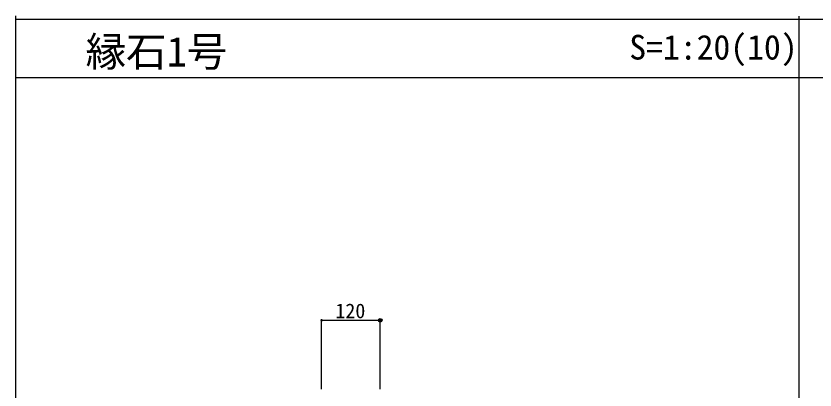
# Model space of a CAD drawing. Units: millimetres on the paper. Extents: x -337 to 306, y -306 to 220.
# Drawn here: x -337.4 to -206.7, y 158.8 to 220.1 of the extents above; entities that cross this region are included whole.
import ezdxf
from ezdxf.enums import TextEntityAlignment as Align

# ---------------------------------------------------------------- set-up
doc = ezdxf.new("R2010")
doc.units = ezdxf.units.MM
doc.header["$PDMODE"] = 32
doc.header["$PDSIZE"] = 0.6
for name, color, linetype in [('0-1_DEFPOINTS', 7, 'Continuous'), ('0-3_D-TTL-LINE', 7, 'Continuous'), ('0-4_D-STR-題字等', 7, 'Continuous'), ('0-7_D-STR-DIM_1寸法', 7, 'Continuous'), ('0-E_11', 7, 'Continuous')]:
    doc.layers.add(name, color=color, linetype=linetype)
doc.styles.add('ＭＳ ゴシック', font='')
doc.styles.get('ＭＳ ゴシック').set_extended_font_data('MS Gothic')

msp = doc.modelspace()

# ---------------------------------------------------------------- linework, layer by layer
at = {"layer": '0-1_DEFPOINTS'}
msp.add_point((-277.851, 170.232), dxfattribs=at)
at = {"layer": '0-3_D-TTL-LINE'}
for p, q in [((-209.36, 220.017), (-209.36, -229.583)), ((-337.448, 210.017), (305.085, 210.017))]:
    msp.add_line(p, q, dxfattribs=at)
at = {"layer": '0-7_D-STR-DIM_1寸法'}
for p, q in [((-287.549, 170.212), (-287.354, 170.212)), ((-287.543, 170.272), (-287.36, 170.272)), ((-287.531, 170.172), (-287.371, 170.172)), ((-287.511, 170.312), (-287.391, 170.312)), ((-287.451, 158.968), (-287.451, 170.432)), ((-287.351, 170.232), (-287.251, 170.232)), ((-287.251, 170.232), (-278.051, 170.232)), ((-277.951, 170.232), (-278.051, 170.232)), ((-277.754, 170.252), (-277.949, 170.252)), ((-277.76, 170.192), (-277.943, 170.192)), ((-277.771, 170.292), (-277.931, 170.292)), ((-277.791, 170.152), (-277.911, 170.152)), ((-277.851, 158.968), (-277.851, 170.432))]:
    msp.add_line(p, q, dxfattribs=at)
for points in [[(-287.351, 170.232), (-287.352, 170.244), (-287.355, 170.257), (-287.358, 170.269), (-287.364, 170.28), (-287.37, 170.291), (-287.378, 170.3), (-287.388, 170.309), (-287.398, 170.316), (-287.409, 170.322), (-287.42, 170.327), (-287.433, 170.33), (-287.445, 170.332), (-287.458, 170.332), (-287.47, 170.33), (-287.482, 170.327), (-287.494, 170.322), (-287.505, 170.316), (-287.515, 170.309), (-287.524, 170.3), (-287.532, 170.291), (-287.539, 170.28), (-287.544, 170.269), (-287.548, 170.257), (-287.551, 170.244), (-287.551, 170.232), (-287.451, 170.232)], [(-287.551, 170.232), (-287.551, 170.219), (-287.548, 170.207), (-287.544, 170.195), (-287.539, 170.184), (-287.532, 170.173), (-287.524, 170.163), (-287.515, 170.155), (-287.505, 170.147), (-287.494, 170.141), (-287.482, 170.137), (-287.47, 170.134), (-287.458, 170.132), (-287.445, 170.132), (-287.433, 170.134), (-287.42, 170.137), (-287.409, 170.141), (-287.398, 170.147), (-287.388, 170.155), (-287.378, 170.163), (-287.37, 170.173), (-287.364, 170.184), (-287.358, 170.195), (-287.355, 170.207), (-287.352, 170.219), (-287.351, 170.232), (-287.451, 170.232)], [(-277.751, 170.232), (-277.752, 170.244), (-277.755, 170.257), (-277.758, 170.269), (-277.764, 170.28), (-277.77, 170.291), (-277.778, 170.3), (-277.788, 170.309), (-277.798, 170.316), (-277.809, 170.322), (-277.82, 170.327), (-277.833, 170.33), (-277.845, 170.332), (-277.858, 170.332), (-277.87, 170.33), (-277.882, 170.327), (-277.894, 170.322), (-277.905, 170.316), (-277.915, 170.309), (-277.924, 170.3), (-277.932, 170.291), (-277.939, 170.28), (-277.944, 170.269), (-277.948, 170.257), (-277.951, 170.244), (-277.951, 170.232), (-277.851, 170.232)], [(-277.951, 170.232), (-277.951, 170.219), (-277.948, 170.207), (-277.944, 170.195), (-277.939, 170.184), (-277.932, 170.173), (-277.924, 170.163), (-277.915, 170.155), (-277.905, 170.147), (-277.894, 170.141), (-277.882, 170.137), (-277.87, 170.134), (-277.858, 170.132), (-277.845, 170.132), (-277.833, 170.134), (-277.82, 170.137), (-277.809, 170.141), (-277.798, 170.147), (-277.788, 170.155), (-277.778, 170.163), (-277.77, 170.173), (-277.764, 170.184), (-277.758, 170.195), (-277.755, 170.207), (-277.752, 170.219), (-277.751, 170.232), (-277.851, 170.232)]]:
    msp.add_lwpolyline(points, close=True, dxfattribs=at)
at = {"layer": '0-E_11'}
for p, q in [((-337.448, -229.291), (-337.448, 220.066)), ((-337.448, 219.533), (305.769, 219.533))]:
    msp.add_line(p, q, dxfattribs=at)

# ---------------------------------------------------------------- texts
at = {"layer": '0-4_D-STR-題字等', "style": 'ＭＳ ゴシック'}
for s, height, p in [('縁石1号', 4.861, (-326.063, 210.333)), ('S=1:20(10)', 4.047, (-237.11, 211.712))]:
    msp.add_text(s, height=height, dxfattribs=at).set_placement(p, align=Align.BOTTOM_LEFT)
at = {"layer": '0-7_D-STR-DIM_1寸法', "style": 'ＭＳ ゴシック'}
msp.add_text('120', height=2.405, dxfattribs=at).set_placement((-285.206, 169.856), align=Align.BOTTOM_LEFT)

doc.saveas('drawing.dxf')
